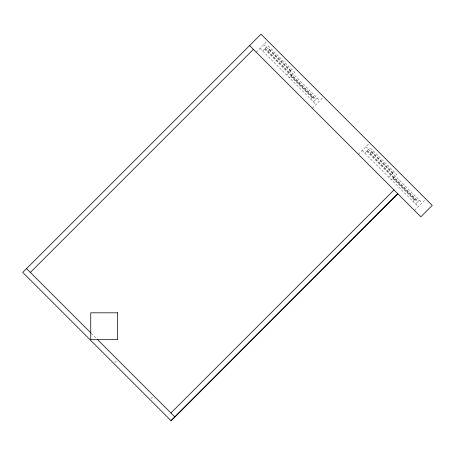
<?xml version="1.0" encoding="UTF-8"?>
<svg xmlns="http://www.w3.org/2000/svg" width="455" height="455" viewBox="0 0 455 455"><rect width="100%" height="100%" fill="white"/><g stroke="black" fill="none" stroke-linecap="round" stroke-linejoin="round"><path stroke-width="0.34" stroke-dasharray="2.27 1.71" d="M256.176 52.137L266.584 41.729M262.637 50.994L267.955 45.676L294.686 72.408L289.369 77.731M267.955 50.994L270.617 48.338M286.707 75.069L292.025 69.751M310.782 99.139L313.438 96.483M313.438 101.801L317.237 98.001M312.301 108.262L323.204 97.359M114.785 362.55L116.685 360.65M358.335 154.296L369.238 143.393M364.796 153.153L370.114 147.835L396.845 174.566L391.527 179.89M370.114 153.153L372.776 150.497M150.884 398.648L152.783 396.749M388.866 177.228L394.189 171.91M412.941 201.298L415.597 198.642M415.597 203.959L419.396 200.16M414.459 210.42L424.868 200.012M269.667 49.288L291.075 70.701M371.826 151.447L393.234 172.86M269.286 49.669L290.7 71.077M371.445 151.828L392.858 173.236M263.775 44.539L319.899 100.663M365.934 146.698L422.058 202.822M265.293 48.338L316.1 99.139M367.452 150.497L418.259 201.298M264.912 48.719L315.719 99.52M367.077 150.878L417.878 201.679M264.537 49.094L315.338 99.901M366.696 151.253L417.497 202.06M291.075 76.019L312.488 97.433M393.234 178.178L414.647 199.591M290.7 76.4L312.107 97.808M392.858 178.559L414.266 199.972M259.976 48.338L316.1 104.462M362.135 150.497L418.259 206.621M91.353 333.418L97.114 339.18"/><path stroke-width="0.68" d="M30.348 272.414L253.401 49.362M170.944 413.009L393.996 189.957M170.944 420.608L397.795 193.756L171.171 420.835L22.75 272.414L260.999 34.165L432.25 205.41L420.852 216.813L249.602 45.563M26.549 268.615L90.852 332.918M97.381 339.447L174.743 416.808M117.618 312.812L90.744 312.812L90.744 339.68L117.618 339.68L117.618 312.812"/></g></svg>
